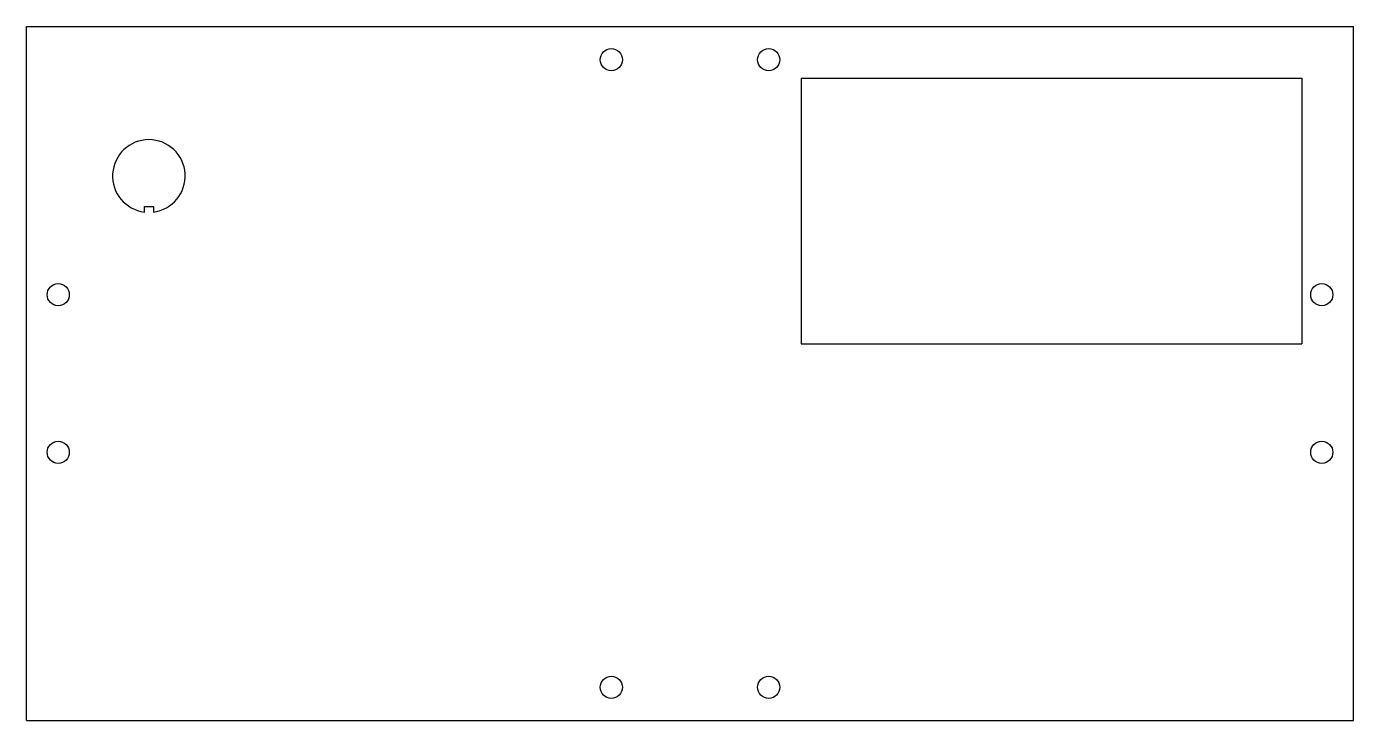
# Model space of a CAD drawing. Header units: millimetres. Extents: x -114 to 114, y -60 to 60.
import ezdxf

# ---------------------------------------------------------------- set-up
doc = ezdxf.new("R2010")
doc.units = ezdxf.units.MM

msp = doc.modelspace()

# ---------------------------------------------------------------- linework, layer by layer
at = {"color": 7, "linetype": 'Continuous', "lineweight": 25}
for p, q in [((-114.17, 59.69), (114.17, 59.69)), ((-114.17, -59.69), (-114.17, 59.69)), ((114.17, -59.69), (114.17, 59.69)), ((19.13, 50.8), (105.28, 50.8)), ((19.13, 50.8), (19.13, 5.1)), ((105.28, 50.8), (105.28, 5.1)), ((-93.88, 28.73), (-92.35, 28.73)), ((-93.88, 27.78), (-93.88, 28.73)), ((-92.35, 28.73), (-92.35, 27.78)), ((19.13, 5.1), (105.28, 5.1)), ((-114.17, -59.69), (114.17, -59.69))]:
    msp.add_line(p, q, dxfattribs=at)
for centre in [(-13.55, 53.98), (13.55, 53.98), (-108.72, 13.55), (108.72, 13.55), (-108.72, -13.55), (108.72, -13.55), (-13.55, -53.98), (13.55, -53.98)]:
    msp.add_circle(centre, 1.91, dxfattribs=at)
msp.add_arc((-93.12, 33.98), 6.25, 277.0047, 262.9953, dxfattribs=at)

doc.saveas('drawing.dxf')
